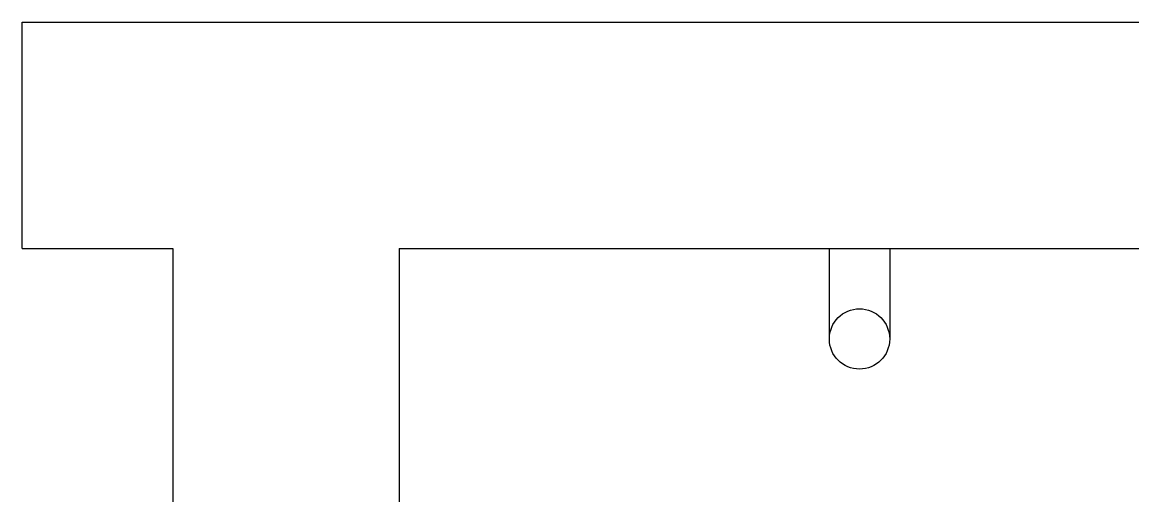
# Model space of a CAD drawing. Header units: centimetres. Extents: x 0 to 1084401, y -139216 to 99734.
# Drawn here: x 903967 to 904040.7, y 11910.2 to 11941.6 of the extents above; entities that cross this region are included whole.
import ezdxf

# ---------------------------------------------------------------- set-up
doc = ezdxf.new("R2010")
doc.units = ezdxf.units.CM
doc.header["$LTSCALE"] = 4
doc.layers.add('0.6', color=6, linetype='Continuous')
doc.layers.add('PDF1_PH - Metal', color=253, linetype='Continuous')

msp = doc.modelspace()

# ---------------------------------------------------------------- linework, layer by layer
at = {"layer": '0.6'}
msp.add_line((903967.0019350427, 11926.55647321635), (903967.0019350427, 11941.55647321635), dxfattribs=at)
for points in [[(903967.0019350427, 11941.55647321635), (903992.0019350427, 11941.55647321635)], [(903977.0019350427, 11941.55647321635), (904217.0019350427, 11941.55647321635)], [(903967.0019350427, 11926.55647321635), (903977.0019350427, 11926.55647321635), (903977.0019350427, 11566.55647321635), (903842.0019350427, 11566.55647321635)], [(903992.0019350427, 11926.55647321635), (903992.0019350427, 11566.55647321635)], [(903992.0019350427, 11926.55647321635), (904192.0019350427, 11926.55647321635), (904192.0019350427, 11916.55647321635)]]:
    msp.add_lwpolyline(points, dxfattribs=at)
at = {"layer": 'PDF1_PH - Metal'}
msp.add_lwpolyline([(904020.5350024459, 11920.55783052087), (904020.5350024459, 11926.55647321635), (904024.5350024459, 11926.55647321635), (904024.5350024459, 11920.55783052087)], dxfattribs=at)
msp.add_circle((904022.5350024459, 11920.55783052087), 1.999999999999999, dxfattribs=at)

doc.saveas('drawing.dxf')
